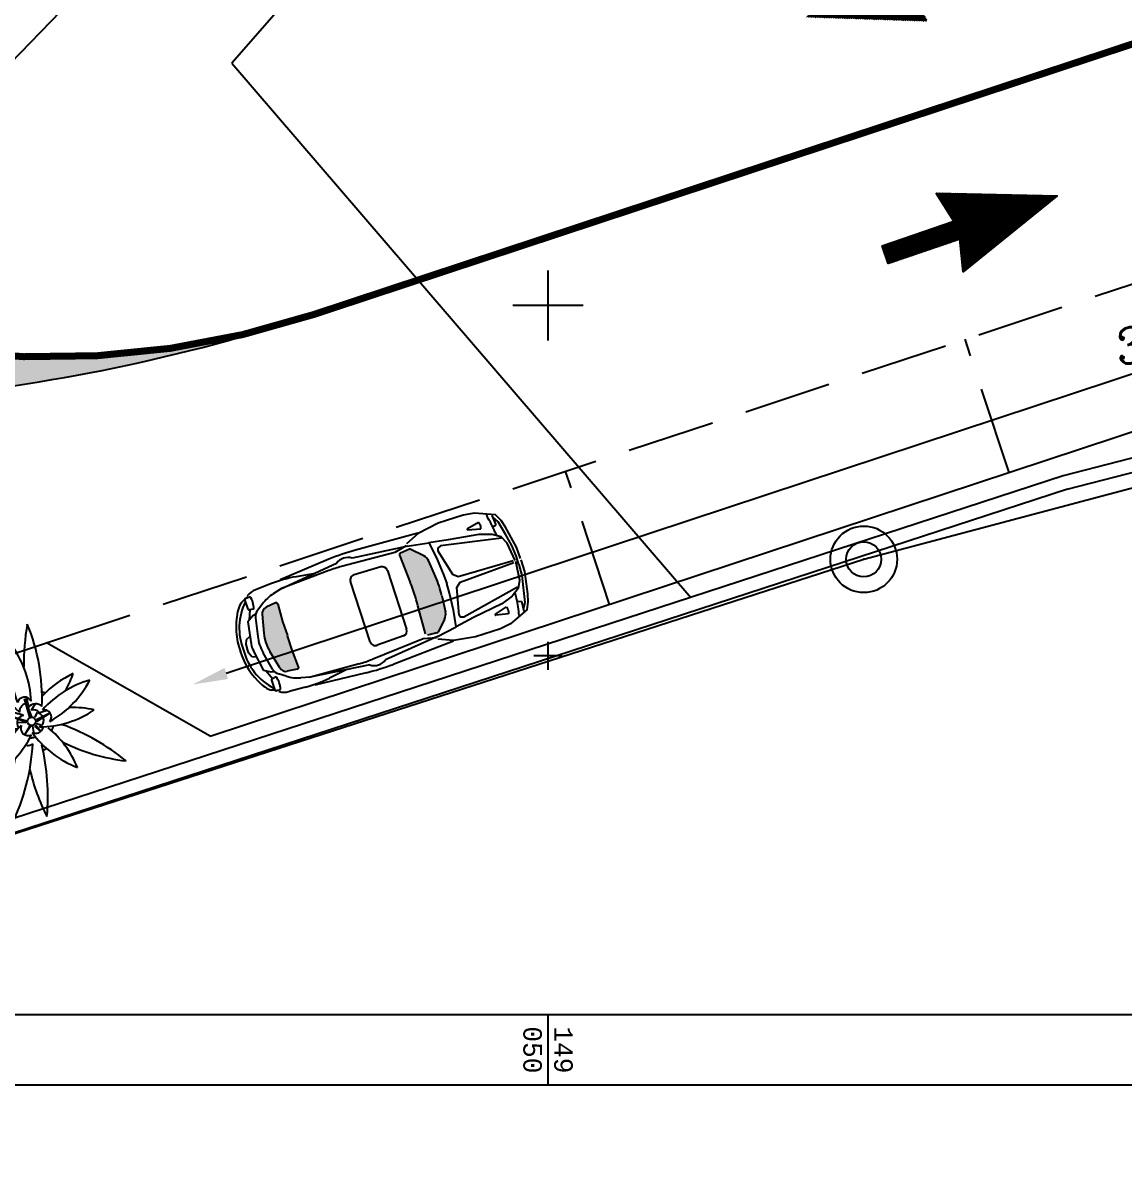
# Model space of a CAD drawing. Extents: x 148861 to 149208, y 169271 to 169495.
# Drawn here: x 149042.51 to 149058.22, y 169288.63 to 169304.92 of the extents above; entities that cross this region are included whole.
import ezdxf
from ezdxf.enums import TextEntityAlignment as Align

# ---------------------------------------------------------------- set-up
doc = ezdxf.new("R2010")
doc.units = 0
doc.header["$LTSCALE"] = 0.1
doc.header["$MEASUREMENT"] = 0
doc.linetypes.add('DASHED', pattern=[17.5, 12.5, -5])
doc.layers.get('0').update_dxf_attribs({"linetype": 'CONTINUOUS'})
doc.layers.get('DEFPOINTS').update_dxf_attribs({"linetype": 'CONTINUOUS'})
for name, color, linetype in [('001', 4, 'CONTINUOUS'), ('018', 97, 'CONTINUOUS'), ('1KIR-EVEN', 142, 'CONTINUOUS'), ('2OLD_PT', 3, 'CONTINUOUS'), ('ANNOBJ', 2, 'CONTINUOUS'), ('ARKADI-CONT-STEP', 5, 'CONTINUOUS'), ('BASIS_0-_1-_2-', 7, 'CONTINUOUS'), ('FRAME', 8, 'CONTINUOUS'), ('GRID1', 34, 'CONTINUOUS'), ('GRID2', 54, 'CONTINUOUS'), ('LAYER1', 95, 'CONTINUOUS'), ('PLANS', 7, 'CONTINUOUS'), ('THNA', 3, 'CONTINUOUS'), ('TNOA', 4, 'CONTINUOUS')]:
    doc.layers.add(name, color=color, linetype=linetype)
doc.styles.add('ITALIC', font='italic.shx')
doc.styles.add('MONOSI', font='monosi', dxfattribs={"width": 0.8})
doc.styles.add('TRHEBTXT', font='hebtxt.shx')
doc.dimstyles.new('DIM-250', dxfattribs={"dimtxt": 0.5, "dimasz": 0.5, "dimexe": 0.1, "dimexo": 0.625, "dimgap": 0.15, "dimtad": 1, "dimzin": 1, "dimtxsty": 'ITALIC', "dimcen": 2.5, "dimse1": 1, "dimse2": 1, "dimazin": 3, "dimtfac": 1, "dimtmove": 0, "dimatfit": 3, "dimtolj": 1, "dimtzin": 0})

# ---------------------------------------------------------------- blocks, each defined once
blk = doc.blocks.new('TRP0001')
at = {"linetype": 'CONTINUOUS'}
for centre, radius in [((0, 0, 3000), 0.95), ((0, 0, 3001), 0.5)]:
    blk.add_circle(centre, radius, dxfattribs=at)
blk.add_point((0, 0))
at = {"style": 'TRHEBTXT', "flags": 8}
blk.add_attdef('HIGHTC', (1.5, 0), '', height=1.6, dxfattribs=at)
blk = doc.blocks.new('A$C243027A2')
at = {"layer": 'PLANS', "color": 6}
for p, q in [((1.299285011045868, 2.230242165853269), (1.694718936720164, 2.651120130089112)), ((2.596600287797628, 1.803761717979796), (1.694718936720164, 2.651120130089112)), ((1.310189598909346, 1.880394213483669), (1.299285011045868, 2.230242165853269)), ((0.7243084356014151, 1.015845299465582), (1.571666847710731, 1.917726650601253)), ((0.7452839908364695, 1.279139979509637), (1.310189598909346, 1.880394213483669)), ((1.872293964639539, 1.635273846215568), (1.571666847710731, 1.917726650601253)), ((2.201166362065123, 1.382883753976785), (2.596600287797628, 1.803761717979796)), ((1.024935552646639, 0.7333924950798973), (1.872293964639539, 1.635273846215568)), ((1.286412801622646, 0.7707249318482354), (1.851318409579108, 1.371979166520759)), ((1.851318409579108, 1.371979166520759), (2.201166362065123, 1.382883753976785)), ((2.112676156684756e-06, 0.8473574278177693), (0.3954360382340383, 1.26823539158795)), ((0.7452839908364695, 1.279139979509637), (0.3954360382340383, 1.26823539158795)), ((1.024935552646639, 0.7333924950798973), (0.7243084356014151, 1.015845299465582)), ((0.9018834638118278, -9.845243766903877e-07), (2.112676156684756e-06, 0.8473574278177693)), ((1.286412801622646, 0.7707249318482354), (1.297317389253294, 0.4208769792458043)), ((0.9018834638118278, -9.845243766903877e-07), (1.297317389253294, 0.4208769792458043))]:
    blk.add_line(p, q, dxfattribs=at)
blk = doc.blocks.new('A$C29BA6A19')
at = {"layer": 'TNOA', "color": 8, "rotation": 43.21469687564989}
blk.add_blockref('A$C243027A2', (0.580213086475851, -0.6175492267066147), dxfattribs=at)
blk = doc.blocks.new('A$C5BC72A12')
at = {"layer": 'THNA', "rotation": 122.2235419144729}
blk.add_blockref('A$C29BA6A19', (2.753649319754913, 1.319728236179799), dxfattribs=at)
blk = doc.blocks.new('A$C5C201539')
at = {"layer": '001', "color": 2, "rotation": 352.6863066201965}
blk.add_blockref('A$C5BC72A12', (-0.133299521432491, 0.08402143337298185), dxfattribs=at)
blk = doc.blocks.new('*X35')
at = {"color": 0}
for p, q in [((1255.988391, 917.178177), (1256.067944, 917.25773)), ((1255.998626, 917.206089), (1256.063202, 917.270665)), ((1256.00886, 917.2340009999999), (1256.058459, 917.2836)), ((1256.019095, 917.261913), (1256.053716, 917.296535)), ((1256.029329, 917.289825), (1256.048973, 917.3094699999999)), ((1256.039563, 917.3177380000001), (1256.044231, 917.3224050000001)), ((1255.875812, 916.871144), (1256.120115, 917.115447)), ((1255.886047, 916.8990560000001), (1256.115372, 917.1283810000001)), ((1255.896281, 916.926968), (1256.11063, 917.141316)), ((1255.906516, 916.9548800000001), (1256.105887, 917.1542509999999)), ((1255.91675, 916.982792), (1256.101144, 917.1671859999999)), ((1255.926985, 917.0107039999999), (1256.096401, 917.1801210000001)), ((1255.937219, 917.038616), (1256.091658, 917.1930560000001)), ((1255.947453, 917.066529), (1256.086916, 917.205991)), ((1255.957688, 917.094441), (1256.082173, 917.218926)), ((1255.967922, 917.122353), (1256.07743, 917.231861)), ((1255.978157, 917.150265), (1256.072687, 917.244795)), ((1255.752999, 916.536198), (1256.177029, 916.9602279999999)), ((1255.763234, 916.5641109999999), (1256.172286, 916.9731630000001)), ((1255.773468, 916.592023), (1256.167543, 916.9860980000001)), ((1255.783702, 916.6199349999999), (1256.1628, 916.999033)), ((1255.793937, 916.6478470000001), (1256.158057, 917.011968)), ((1255.804171, 916.675759), (1256.153315, 917.024902)), ((1255.814406, 916.7036710000001), (1256.148572, 917.037837)), ((1255.82464, 916.731583), (1256.143829, 917.050772)), ((1255.834875, 916.7594949999999), (1256.139086, 917.063707)), ((1255.845109, 916.787407), (1256.134344, 917.076642)), ((1255.855343, 916.8153199999999), (1256.129601, 917.089577)), ((1255.865578, 916.8432320000001), (1256.124858, 917.1025119999999)), ((1255.630186, 916.201253), (1256.233942, 916.805009)), ((1255.64042, 916.2291650000001), (1256.229199, 916.8179439999999)), ((1255.650655, 916.257077), (1256.224457, 916.8308789999999)), ((1255.660889, 916.2849890000001), (1256.219714, 916.8438140000001)), ((1255.671124, 916.312902), (1256.214971, 916.856749)), ((1255.681358, 916.340814), (1256.210228, 916.869684)), ((1255.691592, 916.3687259999999), (1256.205485, 916.882619)), ((1255.701827, 916.396638), (1256.200743, 916.895554)), ((1255.712061, 916.42455), (1256.196, 916.908488)), ((1255.722296, 916.452462), (1256.191257, 916.921423)), ((1255.73253, 916.480374), (1256.186514, 916.934358)), ((1255.742765, 916.5082859999999), (1256.181771, 916.947293)), ((1255.517607, 915.8942199999999), (1256.286113, 916.662726)), ((1255.527841, 915.922132), (1256.28137, 916.675661)), ((1255.538076, 915.9500439999999), (1256.276627, 916.6885960000001)), ((1255.54831, 915.9779560000001), (1256.271884, 916.70153)), ((1255.558545, 916.005868), (1256.267142, 916.714465)), ((1255.568779, 916.0337800000001), (1256.262399, 916.7274)), ((1255.579014, 916.061693), (1256.257656, 916.740335)), ((1255.589248, 916.0896050000001), (1256.252913, 916.7532699999999)), ((1255.599482, 916.117517), (1256.24817, 916.7662050000001)), ((1255.609717, 916.1454289999999), (1256.243428, 916.77914)), ((1255.619951, 916.173341), (1256.238685, 916.792075)), ((1255.497138, 915.8383960000001), (1256.295598, 916.6368560000001)), ((1255.505964, 915.8295439999999), (1256.300341, 916.6239210000001)), ((1255.507373, 915.866308), (1256.290856, 916.649791)), ((1255.529081, 915.834983), (1256.305084, 916.6109859999999)), ((1255.552198, 915.8404220000001), (1256.309827, 916.5980509999999)), ((1255.575315, 915.8458619999999), (1256.31457, 916.585116)), ((1255.598432, 915.8513009999999), (1256.319312, 916.572182)), ((1255.621549, 915.8567400000001), (1256.324055, 916.559247)), ((1255.644666, 915.8621800000001), (1256.328798, 916.546312)), ((1255.667783, 915.867619), (1256.333541, 916.533377)), ((1255.6909, 915.873058), (1256.338283, 916.520442)), ((1255.714016, 915.878497), (1256.343026, 916.507507)), ((1255.737133, 915.883937), (1256.347769, 916.4945720000001)), ((1255.76025, 915.889376), (1256.352512, 916.4816369999999)), ((1255.783367, 915.894815), (1256.357255, 916.4687029999999)), ((1255.806484, 915.9002550000001), (1256.361997, 916.4557679999999)), ((1255.829601, 915.9056939999999), (1256.36674, 916.4428330000001)), ((1255.852718, 915.9111330000001), (1256.371483, 916.4298980000001)), ((1255.875835, 915.9165720000001), (1256.376226, 916.4169630000001)), ((1255.898952, 915.9220119999999), (1256.380969, 916.4040279999999)), ((1255.917753, 915.923135), (1256.385711, 916.391093)), ((1255.917753, 915.9054570000001), (1256.390454, 916.378158)), ((1255.917753, 915.8877789999999), (1256.395197, 916.365224)), ((1255.917753, 915.870102), (1256.39994, 916.352289)), ((1255.917753, 915.852424), (1256.404683, 916.339354)), ((1255.917753, 915.8347460000001), (1256.409425, 916.326419)), ((1255.917753, 915.817069), (1256.414168, 916.313484)), ((1255.917753, 915.799391), (1256.418911, 916.300549)), ((1255.917753, 915.7817130000001), (1256.423654, 916.2876140000001)), ((1255.917753, 915.7640359999999), (1256.428396, 916.2746789999999)), ((1255.917753, 915.746358), (1256.433139, 916.2617439999999)), ((1255.917753, 915.72868), (1256.437882, 916.2488099999999)), ((1255.917753, 915.711002), (1256.442625, 916.235875)), ((1255.917753, 915.693325), (1256.447368, 916.22294)), ((1256.168391, 915.926285), (1256.45211, 916.210005)), ((1256.182701, 915.922918), (1256.456853, 916.1970699999999)), ((1256.197012, 915.919551), (1256.461596, 916.184135)), ((1256.211322, 915.9161839999999), (1256.466339, 916.1712)), ((1256.225633, 915.912817), (1256.471082, 916.158265)), ((1256.239943, 915.909449), (1256.475824, 916.145331)), ((1256.254254, 915.9060820000001), (1256.480567, 916.1323960000001)), ((1256.268564, 915.9027150000001), (1256.48531, 916.1194609999999)), ((1256.282875, 915.899348), (1256.490053, 916.106526)), ((1256.297185, 915.895981), (1256.494796, 916.0935910000001)), ((1256.311496, 915.8926130000001), (1256.499538, 916.0806560000001)), ((1256.325806, 915.8892460000001), (1256.504281, 916.0677210000001)), ((1256.340117, 915.8858789999999), (1256.509024, 916.0547859999999)), ((1255.917753, 915.675647), (1256.167753, 915.925647)), ((1255.917753, 915.657969), (1256.167753, 915.907969)), ((1256.354427, 915.8825119999999), (1256.513767, 916.041852)), ((1256.368738, 915.8791449999999), (1256.518509, 916.028917)), ((1256.383048, 915.875778), (1256.523252, 916.015982)), ((1256.397359, 915.87241), (1256.527995, 916.003047)), ((1256.411669, 915.8690429999999), (1256.532738, 915.990112)), ((1256.42598, 915.865676), (1256.537481, 915.977177)), ((1256.44029, 915.862309), (1256.542223, 915.964242)), ((1256.454601, 915.858942), (1256.546966, 915.951307)), ((1256.468911, 915.855575), (1256.551709, 915.9383720000001)), ((1256.483222, 915.852207), (1256.556452, 915.9254380000001)), ((1256.497532, 915.84884), (1256.561195, 915.9125029999999)), ((1256.511843, 915.8454730000001), (1256.565937, 915.8995679999999)), ((1255.917753, 915.640292), (1256.167753, 915.890292)), ((1255.917753, 915.6226140000001), (1256.167753, 915.8726140000001)), ((1255.917753, 915.604936), (1256.167753, 915.854936)), ((1255.917753, 915.587259), (1256.167753, 915.837259)), ((1255.917753, 915.5695810000001), (1256.167753, 915.8195810000001)), ((1255.917753, 915.5519029999999), (1256.167753, 915.8019029999999)), ((1255.917753, 915.534226), (1256.167753, 915.784226)), ((1255.917753, 915.5165480000001), (1256.167753, 915.7665480000001)), ((1255.917753, 915.4988699999999), (1256.167753, 915.7488699999999)), ((1256.526153, 915.8421060000001), (1256.57068, 915.886633)), ((1256.540464, 915.838739), (1256.575423, 915.873698)), ((1256.554774, 915.8353710000001), (1256.580166, 915.8607630000001)), ((1256.569085, 915.8320039999999), (1256.584909, 915.8478279999999)), ((1256.583395, 915.828637), (1256.589651, 915.834893)), ((1255.917753, 915.481193), (1256.167753, 915.731193)), ((1255.917753, 915.463515), (1256.167753, 915.713515)), ((1255.917753, 915.4458369999999), (1256.167753, 915.6958369999999)), ((1255.917753, 915.4281599999999), (1256.167753, 915.6781599999999)), ((1255.917753, 915.410482), (1256.167753, 915.660482)), ((1255.917753, 915.392804), (1256.167753, 915.642804)), ((1255.917753, 915.3751269999999), (1256.167753, 915.6251269999999)), ((1255.917753, 915.357449), (1256.167753, 915.607449)), ((1255.917753, 915.339771), (1256.167753, 915.589771)), ((1255.917753, 915.322094), (1256.167753, 915.572094)), ((1255.917753, 915.3044160000001), (1256.167753, 915.5544160000001)), ((1255.917753, 915.2867380000001), (1256.167753, 915.5367380000001)), ((1255.917753, 915.269061), (1256.167753, 915.519061)), ((1255.917753, 915.251383), (1256.167753, 915.501383)), ((1255.917753, 915.2337050000001), (1256.167753, 915.4837050000001)), ((1255.917753, 915.2160279999999), (1256.167753, 915.4660279999999)), ((1255.917753, 915.19835), (1256.167753, 915.44835)), ((1255.917753, 915.1806720000001), (1256.167753, 915.4306720000001)), ((1255.917753, 915.1629949999999), (1256.167753, 915.4129949999999)), ((1255.917753, 915.145317), (1256.167753, 915.395317)), ((1255.917753, 915.127639), (1256.167753, 915.377639)), ((1255.917753, 915.1099619999999), (1256.167753, 915.3599619999999)), ((1255.917753, 915.092284), (1256.167753, 915.342284)), ((1255.917753, 915.074606), (1256.167753, 915.324606)), ((1255.917753, 915.0569289999999), (1256.167753, 915.3069289999999)), ((1255.917753, 915.0392509999999), (1256.167753, 915.2892509999999)), ((1255.917753, 915.021573), (1256.167753, 915.271573)), ((1255.917753, 915.003896), (1256.167753, 915.253896)), ((1255.917753, 914.986218), (1256.167753, 915.236218)), ((1255.917753, 914.9685400000001), (1256.167753, 915.2185400000001)), ((1255.917753, 914.950863), (1256.167753, 915.200863)), ((1255.917753, 914.933185), (1256.167753, 915.183185)), ((1255.928681, 914.926435), (1256.167753, 915.165507)), ((1255.946358, 914.926435), (1256.167753, 915.1478300000001)), ((1255.964036, 914.926435), (1256.167753, 915.130152)), ((1255.981714, 914.926435), (1256.167753, 915.112474)), ((1255.999391, 914.926435), (1256.167753, 915.0947970000001)), ((1256.017069, 914.926435), (1256.167753, 915.0771189999999)), ((1256.034747, 914.926435), (1256.167753, 915.059441)), ((1256.052424, 914.926435), (1256.167753, 915.0417640000001)), ((1256.070102, 914.926435), (1256.167753, 915.0240859999999)), ((1256.08778, 914.926435), (1256.167753, 915.006408)), ((1256.105457, 914.926435), (1256.167753, 914.988731)), ((1256.123135, 914.926435), (1256.167753, 914.971053)), ((1256.140813, 914.926435), (1256.167753, 914.953375)), ((1256.15849, 914.926435), (1256.167753, 914.935698))]:
    blk.add_line(p, q, dxfattribs=at)
blk = doc.blocks.new('GRIDA2')
at = {"layer": 'GRID1'}
for p, q in [((0, -2), (0, 2)), ((2, 0), (-2, 0))]:
    blk.add_line(p, q, dxfattribs=at)
blk = doc.blocks.new('GRIDA1')
at = {"layer": 'GRID1'}
blk.add_line((5, 0), (-5, 0), dxfattribs=at)
blk = doc.blocks.new('A$C591E0307')
at = {"layer": 'ANNOBJ'}
h = blk.add_hatch(color=256, dxfattribs=at)
edge = h.paths.add_edge_path()
edge.add_line((-287.0688489034947, -69.63441885901193), (-281.8173219776363, -71.85059748624008))
edge.add_arc((-281.4285186066263, -70.92927672847145), 0.9999999999999915, 247.1199378778387, 346.8589666158176)
edge.add_line((-280.4547052094567, -71.15662550781053), (-278.1548365117778, -61.30549300038547))
edge.add_line((-278.1548365117633, -61.30549300038547), (-275.7728438196937, -53.17636646648498))
edge.add_line((-275.7728438196937, -53.1763664664868), (-273.4283410007483, -45.03634843391956))
edge.add_line((-273.4283410007629, -45.03634843391774), (-270.0918220990279, -35.4863825008033))
edge.add_arc((-271.0358642953506, -35.15655780256384), 0.999999999999996, 340.7418642626783, 440.4808930146977)
edge.add_line((-270.8704877923446, -34.17032729591119), (-276.4920001888677, -33.22768147871466))
edge.add_arc((-277.1535062009789, -37.17260350531251), 3.999999999999969, 80.48089301329233, 150.7342576876684)
edge.add_line((-280.6429530926689, -35.21715972191123), (-285.8931713597121, -44.58606000325744))
edge.add_arc((-264.9564900095138, -56.31872270358508), 24.00000000000002, 150.7342576878693, 176.8665731978801)
edge.add_line((-288.9206088190112, -55.00685011672249), (-289.5076552207029, -65.73049039690522))
edge.add_arc((-285.51363541912, -65.94913582808476), 4.000000000000028, 176.8665731973804, 247.1199378723049)
h = blk.add_hatch(color=256, dxfattribs=at)
edge = h.paths.add_edge_path()
edge.add_arc((-200.4858891155163, -90.11671651941651), 5.999999999999816, 299.0485751662308, 338.3652877165927)
edge.add_line((-194.9085693794332, -92.32884322496466), (-191.4439239418425, -83.59361330843967))
edge.add_arc((-247.2171213025576, -61.47234625245255), 60.00000000000019, 338.3652877160698, 349.2355431688701)
edge.add_line((-188.2729231323028, -72.67866152852002), (-186.5177836552903, -63.44678766065772))
edge.add_arc((-192.4122034723259, -62.32615613308917), 6.000000000000084, 349.235543169258, 388.5522557202032)
edge.add_line((-187.1419141001534, -59.45839569443706), (-191.0185591097252, -52.33400666999842))
edge.add_arc((-191.8969406717661, -52.81196674309103), 1.000000000000038, 28.55225571909033, 78.05617999997824)
edge.add_arc((-191.8969406868709, -52.81196673989325), 0.9999999999999963, 78.05617911515202, 78.14182959112816)
edge.add_line((-191.6914509306371, -51.83330747330365), (-196.9936629805452, -50.71999846468134))
edge.add_arc((-197.1991527216451, -51.69865773445053), 1.000000000000005, 78.14183047715926, 167.0648054739269)
edge.add_arc((-197.1991527052305, -51.69865766296971), 1.000000000000019, 167.0648096760607, 167.1312923625561)
edge.add_line((-198.1740356831433, -51.47593995069292), (-201.812601427373, -67.40271368220237))
edge.add_arc((-318.7985568167351, -40.67657962509111), 120.0000000000001, 340.4695427265124, 347.1312881585167, ccw=False)
edge.add_line((-205.7028872609517, -80.79352776087035), (-211.1645134335995, -96.19066781186666))
edge.add_arc((-210.2220495206275, -96.524975712995), 1.000000000000045, 160.4695427266687, 249.4007512357814)
edge.add_arc((-210.2220495206566, -96.5249757129859), 0.999999999999969, 249.4007512372204, 249.5102468444449)
edge.add_arc((-210.2220496313093, -96.52497567163846), 1.000000000000006, 249.4590071759126, 249.5102536124469, ccw=False)
edge.add_line((-210.5729270741285, -97.46139706189024), (-205.4995530074666, -99.36239289293553))
edge.add_arc((-205.1486754540092, -98.4259715441367), 0.999999999999996, 249.4590004068409, 299.1191436691185)
edge.add_arc((-205.148675454664, -98.42597154450596), 0.9999999999999734, 299.04857520781, 299.1191437124727, ccw=False)
edge.add_line((-204.6631245085009, -99.30017991708155), (-197.5725834423502, -95.36196675698375))
for p, q in [((-285.5702453954291, -28.46975851190291, -15.7406467225033), (-283.9444900428352, -22.8530569830491, -15.7406467225033)), ((-284.1042969174596, -22.80746383347287, -15.7406467225033), (-285.3735787772603, -22.95557138194636, -15.7406467225033)), ((-283.3562106531317, -22.50387765712912, -15.7406467225033), (-280.600126408448, -23.11355091058249, -15.7406467225033)), ((-281.66140983683, -22.52241287025572, -15.7406467225033), (-283.0300645736424, -22.6821158521434, -15.7406467225033)), ((-266.524024305545, -23.93925260712967, -15.7406467225033), (-275.8992111001135, -21.75017669882254, -15.7406467225033)), ((-232.2243837563728, -30.85829990066486, -15.7406467225033), (-261.4020595796901, -24.90169848594269, -15.7406467225033)), ((-284.9483328214992, -29.17594721938804, -15.7406467225033), (-288.5933921341493, -33.81828498231698, -15.7406467225033)), ((-282.8329723001079, -30.25258714387564, -15.7406467225033), (-285.3071892831213, -29.05912317144066, -15.7406467225033)), ((-277.2775935891987, -30.48582252888082, -15.7406467225033), (-281.4182396128163, -31.89435386262812, -15.7406467225033)), ((-263.5090485490364, -29.34743544094272, -15.7406467225033), (-268.962826138144, -29.21432333744451, -15.7406467225033)), ((-230.0453458081902, -35.14746142051808, -15.7406467225033), (-264.0060152929655, -29.53910285651182, -15.7406467225033)), ((-235.9341982851911, -36.06549409446416, -15.7406467225033), (-263.5090485490364, -29.34743544094272, -15.7406467225033)), ((-243.0585708807484, -33.08598570272443, -15.7406467225033), (-253.0252773789543, -28.54164805153414, -15.7406467225033)), ((-289.7516111851, -34.13123275978251, -15.7406467225033), (-295.1866702809348, -45.51000034851677, -15.7406467225033)), ((-285.5346216059843, -32.99181313496047, -15.7406467225033), (-289.7516111851, -34.13123275978251, -15.7406467225033)), ((-284.7879307888652, -34.76596001613871, -15.7406467225033), (-289.7083896853437, -44.05420166362819, -15.7406467225033)), ((-280.6429530926689, -35.21715972189122, -15.7406467225033), (-285.8931713597703, -44.5860600033393, -15.7406467225033)), ((-283.5811613606784, -33.17597606522577, -15.7406467225033), (-285.5346216059843, -32.99181313496047, -15.7406467225033)), ((-270.8704877923883, -34.1703272959021, -15.7406467225033), (-276.4920001888531, -33.22768147871648, -15.7406467225033)), ((-270.0918220990279, -35.48638250077965, -15.7406467225033), (-273.4283410007629, -45.03634843391774, -15.7406467225033)), ((-199.5039652780251, -48.72775627452756, -15.7406467225033), (-228.6271667956316, -38.26181224913853, -15.7406467225033)), ((-191.5209077905165, -49.84742103227109, -15.7406467225033), (-221.0741848588805, -37.69554453727687, -15.7406467225033)), ((-182.6306646344456, -46.91945527670759, -15.7406467225033), (-216.9842884503596, -35.03132245579945, -15.7406467225033)), ((-297.7956273931923, -44.08349693483615, -15.7406467225033), (-298.6606166520214, -46.5172419164046, -15.7406467225033)), ((-296.1896095013799, -42.0014987823688, -15.7406467225033), (-297.7956273931923, -44.08349693483615, -15.7406467225033)), ((-293.4029407828202, -41.66430103034872, -15.7406467225033), (-296.1896095013799, -42.0014987823688, -15.7406467225033)), ((-299.239557920635, -49.05367292247865, -15.7406467225033), (-298.6658632543258, -46.53530132903143, -15.7406467225033)), ((-298.9991045911302, -51.67210603647072, -15.7406467225033), (-299.239557920635, -49.05367292247865, -15.7406467225033)), ((-297.7802758563921, -61.76682575032828, -15.7406467225033), (-296.2723810161842, -49.24714235325519, -15.7406467225033)), ((-273.4283410007629, -45.03634843391774, -15.7406467225033), (-275.7547470471327, -53.1135352113015, -15.7406467225033)), ((-239.2519817914872, -82.35901464943163, -15.7406467225033), (-229.3004888477299, -48.10482420799053, -15.7406467225033)), ((-210.5857770096773, -50.91426909251641, -15.7406467225033), (-225.4924616592616, -46.0813717296387, -15.7406467225033)), ((-192.104156012967, -49.1615585055988, -15.7406467225033), (-199.5039652780251, -48.72775627452756, -15.7406467225033)), ((-191.6914509306371, -51.83330747330547, -15.7406467225033), (-196.9936629805452, -50.71999846468316, -15.7406467225033)), ((-191.7534442940087, -49.61383727816428, -15.7406467225033), (-180.6923503990256, -54.95094807207715, -15.7406467225033)), ((-296.8268961817957, -53.44995178260979, -15.7406467225033), (-298.9991045911302, -51.67210603647072, -15.7406467225033)), ((-293.2491672155302, -63.89051505229145, -15.7406467225033), (-292.4269112761249, -53.4116676049689, -15.7406467225033)), ((-289.5076552207029, -65.73049039687612, -15.7406467225033), (-288.9206088190112, -55.00685011674614, -15.7406467225033)), ((-278.1548365117633, -61.30549300038729, -15.7406467225033), (-275.7912299752352, -53.2391136719616, -15.7406467225033)), ((-208.6292691998096, -54.60208963714103, -15.7406467225033), (-218.3172038098419, -87.9490817915812, -15.7406467225033)), ((-198.1740356831579, -51.47593995070383, -15.7406467225033), (-201.812601427373, -67.40271368220965, -15.7406467225033)), ((-187.1419141001243, -59.45839569449709, -15.7406467225033), (-191.0185591097543, -52.33400666994385, -15.7406467225033)), ((-294.8302386403375, -64.98840278884018, -15.7406467225033), (-297.7802758563921, -61.76682575032828, -15.7406467225033)), ((-296.379810572791, -68.52441665349579, -15.7406467225033), (-296.9700321409764, -62.65164935021676, -15.7406467225033)), ((-280.4547052094276, -71.15662550771958, -15.7406467225033), (-278.1548365117633, -61.30549300038729, -15.7406467225033)), ((-188.272923132361, -72.67866152883653, -15.7406467225033), (-186.5177836553194, -63.44678766073048, -15.7406467225033)), ((-158.4758599842316, -61.21301180054252, -15.7406467225033), (-152.0692089724034, -65.07822450712592, -15.7406467225033)), ((-151.1835327032895, -61.18640395308466, -15.7406467225033), (-158.2986244867352, -60.65696717933497, -15.7406467225033)), ((-152.0692089724034, -65.07822450712592, -15.7406467225033), (-151.3267645105516, -63.72108216233755, -15.7406467225033)), ((-151.0859465287067, -62.62593106197164, -15.7406467225033), (-151.1835327032895, -61.18640395308466, -15.7406467225033)), ((-145.155084527054, -60.04896457229734, -15.7406467225033), (-145.2211203446495, -61.28438217922485, -15.7406467225033)), ((-143.6572181680967, -68.04685001160578, -15.7406467225033), (-142.5131168690714, -62.43025266492259, -15.7406467225033)), ((-141.8048875772511, -67.33245328108205, -15.7406467225033), (-142.8023041286215, -63.42934426917418, -15.7406467225033)), ((-297.2832997437217, -68.78744718078633, -15.7406467225033), (-298.9201268732286, -74.40093214814624, -15.7406467225033)), ((-294.0168568375957, -68.74881208116494, -15.7406467225033), (-296.7454019178258, -68.43077485357935, -15.7406467225033)), ((-293.0821852470544, -65.8795998768037, -15.7406467225033), (-294.8302386403375, -64.98840278884018, -15.7406467225033)), ((-289.2012813753099, -71.5285358683359, -15.7406467225033), (-291.9426650328969, -68.12064419565286, -15.7406467225033)), ((-281.8173219777091, -71.85059748621097, -15.7406467225033), (-287.0688489035092, -69.63441885900465, -15.7406467225033)), ((-145.9441227706848, -67.89865722284958, -15.7406467225033), (-143.6572181680967, -68.04685001160578, -15.7406467225033)), ((-142.310456876221, -75.66548352332939, -15.7406467225033), (-141.8048875772511, -67.33245328108205, -15.7406467225033)), ((-299.0794869948149, -74.35380122313836, -15.7406467225033), (-300.0718287975469, -73.54864904361784, -15.7406467225033)), ((-298.610516949062, -75.01096537415287, -15.7406467225033), (-295.9567848401639, -75.97294652489836, -15.7406467225033)), ((-297.169604685565, -75.9034143701283, -15.7406467225033), (-298.2396375536337, -75.03522631888518, -15.7406467225033)), ((-146.4959978937113, -70.78608409847038, -15.7406467225033), (-146.911083244413, -72.70201062433989, -15.7406467225033)), ((-142.8734775745688, -82.53307167601633, -15.7406467225033), (-142.310456876221, -75.66548352332939, -15.7406467225033)), ((-283.629406393331, -82.81795743294242, -15.7406467225033), (-292.7181499831058, -79.64291086271078, -15.7406467225033)), ((-278.1859716846811, -79.86710349736131, -15.7406467225033), (-282.8621141820913, -77.05728140921019, -15.7406467225033)), ((-246.8236346322228, -92.90027337673018, -15.7406467225033), (-278.5028802561137, -79.438989844155, -15.7406467225033)), ((-251.3039077212306, -88.96981277588566, -15.7406467225033), (-278.1859716846811, -79.86710349736131, -15.7406467225033)), ((-211.1645134335995, -96.19066781189213, -15.7406467225033), (-205.7028872613009, -80.79352776184896, -15.7406467225033)), ((-144.2841383260093, -88.62523767956736, -15.7406467225033), (-142.8734775745688, -82.53307167601633, -15.7406467225033)), ((-250.9616693071875, -95.35420531370801, -15.7406467225033), (-278.7890562364773, -84.74975325077685, -15.7406467225033)), ((-258.9157337641518, -87.66817556524256, -15.7406467225033), (-269.7659020671563, -86.16481569309144, -15.7406467225033)), ((-221.9451411013142, -90.01451496395566, -15.7406467225033), (-237.120923786264, -86.10788418283119, -15.7406467225033)), ((-191.4439239419007, -83.5936133086143, -15.7406467225033), (-194.9085693794623, -92.32884322503924, -15.7406467225033)), ((-213.7599372652621, -97.79846175992134, -15.7406467225033), (-243.9575009787659, -91.03059675336044, -15.7406467225033)), ((-206.4196241977625, -101.1305271988113, -15.7406467225033), (-237.8836631994636, -95.55571441906068, -15.7406467225033)), ((-197.5725834424375, -95.36196675703286, -15.7406467225033), (-204.6631245085446, -99.30017991710156, -15.7406467225033)), ((-145.7615933271882, -93.7108087859906, -15.7406467225033), (-147.8347932903562, -99.61049456432556, -15.7406467225033)), ((-200.4821212127572, -108.3662348451489, -15.7406467225033), (-235.8579466273368, -99.99663823077935, -15.7406467225033)), ((-207.2795766132185, -101.3971125282242, -15.7406467225033), (-213.7599372652621, -97.79846175992134, -15.7406467225033)), ((-205.4995530074229, -99.36239289294826, -15.7406467225033), (-210.5729270741867, -97.46139706186477, -15.7406467225033)), ((-206.7411206425168, -101.2031538583487, -15.7406467225033), (-194.5421426100511, -102.6235357587466, -15.7406467225033)), ((-147.8347932903562, -99.61049456432556, -15.7406467225033), (-151.0391684779461, -105.7107190682618, -15.7406467225033)), ((-157.187623376085, -107.5878963968189, -15.7406467225033), (-156.5115134438383, -105.7478024697448, -15.7406467225033)), ((-151.0391684779461, -105.7107190682618, -15.7406467225033), (-155.077257127763, -113.0174853428198, -15.7406467225033)), ((-166.2891246455401, -113.1815996536952, -15.7406467225033), (-172.5803305443114, -109.8162523130632, -15.7406467225033)), ((-172.4320400025026, -109.2517986324438, -15.7406467225033), (-164.9516386527976, -109.421038406148, -15.7406467225033)), ((-165.4354095837189, -112.0184436230193, -15.7406467225033), (-166.2891246455401, -113.1815996536952, -15.7406467225033)), ((-164.9516386527976, -109.421038406148, -15.7406467225033), (-165.0519429072738, -110.9647346779275, -15.7406467225033)), ((-156.2584618029505, -111.4217889988759, -15.7406467225033), (-158.3019108204462, -116.7771087511665, -15.7406467225033)), ((-158.268780844257, -110.3215566981016, -15.7406467225033), (-156.2584618029505, -111.4217889988759, -15.7406467225033)), ((-155.077257127763, -113.0174853428198, -15.7406467225033), (-158.0107541274629, -115.778589304764, -15.7406467225033)), ((-161.8085472309613, -117.3721105760815, -15.7406467225033), (-161.2023488987907, -116.2936204393955, -15.7406467225033))]:
    blk.add_line(p, q)
at = {"elevation": -15.7406467225033}
for points in [[(-143.0509245519352, -91.32709284607336), (-141.3728505462204, -84.76700642990181), (-140.0612439278484, -71.9853309981172), (-139.9480820791505, -67.50389013669701), (-140.8029415307392, -63.10827117897679), (-150.2390380561556, -55.4967797615318), (-155.9239555020904, -52.95149031441906), (-170.1517911869887, -48.82063471732181), (-182.5132286198786, -47.22520013918984), (-191.3665035944723, -48.27702456831685)], [(-146.2466686733969, -90.56606734340494), (-144.3255102008261, -79.96720445256506), (-145.1280225299415, -75.20077111416867), (-148.6821241736034, -71.13389587827078), (-154.7248608853406, -67.0109608024868), (-170.8464287806855, -59.73793267213296), (-180.6923503990256, -54.95094807207715), (-181.8547280466446, -64.31315005431861), (-183.8464203050826, -73.91066611732458), (-185.1189891523973, -79.5130331278524)], [(-145.4900185097067, -75.93951678796293), (-176.232634130487, -60.08561488208761), (-178.2277227714658, -60.24040678891288), (-178.9301205620868, -61.48170132461928), (-179.5963050108548, -76.9998922996565), (-177.6197807763383, -79.88698940183895), (-147.0948559359676, -89.94182330205331)], [(-146.3787029792147, -91.02054470497933), (-150.4356252619036, -100.9989276424621), (-153.6671394055447, -104.5933996686545), (-158.8470852171595, -106.1228682252186), (-166.1583121286822, -106.3662232247043), (-183.6639435266989, -103.8573018542102), (-194.5421426100511, -102.6235357587466), (-190.5071755008539, -94.0958755766369), (-187.046343612019, -84.92517248085642), (-185.1189891523973, -79.5130331278524)], [(-153.5769548516691, -103.7756876128697), (-188.0254157813179, -100.6777341537891), (-189.6270005811821, -99.47804029756117), (-189.5549564344838, -98.05361605537837), (-181.8025672188814, -84.59410215974276), (-178.5867686173151, -83.21547346397347), (-147.4293368023355, -91.09314515489677)], [(-143.2726536048867, -92.09030990831889), (-145.370785577732, -98.52836150658732), (-151.1119569702278, -110.0231642367471), (-153.4176316038065, -113.8676384898554), (-156.4946565507853, -117.1209703479944), (-168.5402375306876, -118.491626429528), (-174.7040193794528, -117.5946436784816), (-188.9270833096234, -113.447363149362), (-200.2191432475083, -108.1710074692837), (-207.1306964993128, -102.5392010049272)]]:
    blk.add_lwpolyline(points, dxfattribs=at)
for centre, radius, start, end in [((-268.0922943699261, -53.09063572016566, -15.7406467225033), 33.3634190465817, 119.3374504803936, 167.6118142654097), ((-279.5355263602833, -38.80534470547718, -15.7406467225033), 17.14733602914069, 117.4732728945672, 133.3992220737527), ((-284.6781803282938, -28.91513688595114, -15.7406467225033), 6, 96.65552347017311, 117.4732728945672), ((-283.4642048975074, -22.99207561204821, -15.7406467225033), 0.5, 77.5264737789593, 163.8569030067302), ((-294.9194580294134, -22.55365163380338, -15.7406467225033), 14.33027373338384, 327.5033892926314, 357.7608220446176), ((-278.4799407231039, -32.64579331801906, -15.7406467225033), 11.1970811776851, 76.67452842688165, 106.526957413851), ((-282.8954244816123, -94.05328298819768, -15.7406467225033), 72, 65.48930105134588, 76.85709686303657), ((-263.9471918887284, -55.28999455494522, -15.7406467225033), 39.83521500128265, 133.3992220737527, 165.787456865957), ((-285.0899602502177, -28.6087771408711, -15.7406467225033), 0.5, 163.8569030067302, 244.2491852118042), ((-279.4859480794548, -37.57469271074115, -15.7406467225033), 6, 108.786860189771, 152.0875321014527), ((-269.5484274559713, -53.20717792163305, -15.7406467225033), 24, 88.601841075708, 108.786860189771), ((-256.2272203854372, -148.4332284941411, -15.7406467225033), 120, 70.91173016162347, 78.46165864443206), ((-277.1535062009934, -37.17260350532342, -15.7406467225033), 4, 80.48089301301218, 150.7342576878147), ((-271.0358642953797, -35.15655780257111, -15.7406467225033), 1, 340.7418642630625, 80.48089301301218), ((-252.9770495502016, -106.0193447443799, -15.7406467225033), 72, 70.23319115101401, 76.30777722558486), ((-227.3749742369546, -42.81239781353725, -15.7406467225033), 8.116781026810965, 39.07995385557992, 109.2077216392277), ((-268.5004588482116, -55.2891324423872, -15.7406467225033), 24, 152.0875321014527, 175.5132987839484), ((-264.9564900094992, -56.31872270377244, -15.7406467225033), 24, 150.7342576878147, 176.8665731974265), ((-264.6555110893969, -57.72811122024541, -15.7406467225033), 39.83521500128265, 161.8133740194086, 194.2016088114891), ((-269.3338175429672, -57.36410216857621, -15.7406467225033), 33.3634190465817, 159.9890166200299, 208.2633804050319), ((-284.3584829299798, -50.68207524101672, -15.7406467225033), 12, 154.4685643125254, 173.1322665724821), ((-226.4176807413023, -48.93513584921675, -15.7406467225033), 3, 72.03678339475529, 163.9324449641674), ((-211.5109960917034, -53.76803321209445, -15.7406467225033), 3, 343.8580034765553, 72.03678339475529), ((-197.1991527216451, -51.69865773447236, -15.7406467225033), 1, 78.14183047810505, 167.1312881590585), ((-191.896940671737, -52.81196674309467, -15.7406467225033), 1, 28.55225571936169, 78.14183047810505), ((-287.2675541085773, -64.35988126175653, -15.7406467225033), 6, 175.5132987839484, 218.8139706954644), ((-192.4122034723114, -62.32615613308553, -15.7406467225033), 6, 349.2355431689155, 28.55225571936169), ((-158.3208860595041, -60.95614007642871, -15.7406467225033), 0.3, 85.74444119283058, 238.8968938023693), ((-153.081366763945, -62.76120147568145, -15.7406467225033), 2, 331.3184941841062, 3.878172537531102), ((-205.1355893768923, -58.08182061416665, -15.7406467225033), 60, 347.7757931813994, 356.9403249679666), ((-286.6500135751994, -63.29423308922742, -15.7406467225033), 17.14733602914069, 194.2016088114891, 210.1275579905522), ((-296.8032896471559, -68.92741255934561, -15.7406467225033), 0.5, 83.35164567373516, 163.7439278782056), ((-308.3471098473237, -68.77318323085274, -15.7406467225033), 14.33027373338384, 329.8400088402823, 0.09744159215398876), ((-285.5136354191345, -65.94913582802292, -15.7406467225033), 4, 176.8665731974265, 247.1199378719667), ((-318.7985568169097, -40.67657962572048, -15.7406467225033), 120, 340.4695427261473, 347.1312881590585), ((-296.2914571510191, -68.88937976467787, -15.7406467225033), 6, 210.1275579905522, 230.9453074148001), ((-298.4401167766628, -74.54089752670734, -15.7406467225033), 0.5, 163.7439278782056, 250.0743571061685), ((-289.0591222011863, -69.06056033972891, -15.7406467225033), 11.1970811776851, 221.0738734711128, 250.92630245798), ((-270.5008376779733, -56.48548413252865, -15.7406467225033), 24, 218.8139706954644, 238.9989898097857), ((-281.4285186065827, -70.92927672859332, -15.7406467225033), 1, 247.1199378719667, 346.8589666222314), ((-247.2171213026741, -61.47234625277088, -15.7406467225033), 60, 338.3652877162507, 349.2355431690179), ((-259.8842462625034, -14.84614437515847, -15.7406467225033), 72, 250.7437340219368, 262.1115298339011), ((-236.3730309440434, -83.20260342253277, -15.7406467225033), 3, 163.6683859211373, 255.564047490231), ((-228.2115043433587, -20.77347191924491, -15.7406467225033), 72, 251.2930536604226, 257.367639734001), ((-221.1972482589335, -87.10923420357722, -15.7406467225033), 3, 255.564047490231, 343.7428274087965), ((-191.0468700329948, -77.79717583578167, -15.7406467225033), 48, 340.6380892816075, 346.9627416038051), ((-208.2297635301948, 16.77957295433771, -15.7406467225033), 120, 249.1391722403194, 256.6891007236125), ((-240.4619601436862, -87.85931791786788, -15.7406467225033), 8.116781026810965, 218.3931092462773, 288.5208770289524), ((-200.4858891154872, -90.11671651939469, -15.7406467225033), 6, 299.0485751658405, 338.3652877162507), ((-205.1486754540238, -98.42597154414943, -15.7406467225033), 1, 249.4590004073589, 299.0485751658405), ((-213.5062528840499, -86.89461317890164, -15.7406467225033), 60, 330.6605059172164, 339.8250377039755), ((-172.4388255933736, -109.5517218822006, -15.7406467225033), 0.3, 88.7039370824491, 241.8563896927085), ((-167.0477342606318, -110.8350547872869, -15.7406467225033), 2, 323.7226583478805, 356.2823367008669)]:
    blk.add_arc(centre, radius, start, end)
blk = doc.blocks.new('*D116')
at = {"layer": '001', "color": 0}
blk.add_line((149072.9461904214, 169304.7364274223), (149045.4112570244, 169295.6354690754), dxfattribs=at)
for points in [[(149072.9200382422, 169304.8155507942), (149072.9723426005, 169304.6573040505), (149073.4209306524, 169304.8933404973)], [(149045.3851048452, 169295.7145924472), (149045.4374092035, 169295.5563457035), (149044.9365167934, 169295.4785560004)]]:
    blk.add_solid(points, dxfattribs=at)
at = {"layer": 'DEFPOINTS', "color": 0}
for p in [(149073.665527033, 169304.1533145799), (149044.9365167934, 169295.4785560004), (149045.181113174, 169294.738530083)]:
    blk.add_point(p, dxfattribs=at)
at = {"layer": '001', "color": 0, "insert": (149059.053193263, 169300.5657404337), "char_height": 0.5, "attachment_point": 5, "rotation": 18.28996407780104, "style": 'ITALIC'}
blk.add_mtext('\\A1;30.00', dxfattribs=at)
blk = doc.blocks.new('BPSP1-16')
at = {"color": 3, "linetype": 'CONTINUOUS'}
for p, q in [((-137.082, 127.0469), (-28.125, 32.8125)), ((-137.082, 127.0469), (-15.625, 42.1875)), ((21.875, 42.1875), (56.25, 114.0625)), ((56.25, 114.0625), (34.375, 42.1875)), ((-100, 10.9375), (-46.875, 7.8125)), ((3.125, 42.1875), (0, 98.4375)), ((43.75, 20.3125), (93.75, 51.5625)), ((50, 7.8125), (143.75, -14.0625)), ((-171.875, -154.6875), (-34.375, -23.4375)), ((-28.125, -35.9375), (-171.875, -154.6875)), ((40.625, -257.8125), (18.75, -51.5625)), ((31.25, -42.1875), (40.625, -257.8125)), ((62.5, -123.4375), (37.5, -54.6875)), ((143.75, -14.0625), (53.125, -4.6875))]:
    blk.add_line(p, q, dxfattribs=at)
blk.add_circle((3.125, -4.6875), 40.74501, dxfattribs=at)
for centre, radius, start, end in [((2043.266, 378.125), 2127.112, 163.2648, 182.4846), ((-1840.18, 469.2148), 1918.638, 356.7537, 15.76920000000003), ((933.3223, -112.9102), 974.5133, 134.7588, 163.3479), ((-730.6348, 555.1172), 978.0685, 328.2574, 1.403700000000043), ((-873.252, -300.1562), 978.0685, 23.30253, 56.44885999999999), ((627.5898, 680.8984), 974.5133, 189.804, 204.0212000000001), ((1436.707, -1540.508), 2127.112, 107.3836, 126.2588), ((-666.1562, 1725.59), 1918.638, 305.3282, 319.8881), ((-664.6758, -611.8203), 978.0685, 52.12121, 85.26753000000001), ((177.3809, 971.1914), 974.5133, 218.6226, 250.9339), ((0, 0), 300, 43.12553999999999, 49.01049000000001), ((-507.1582, -786.3203), 978.0685, 84.43916999999999, 94.2995), ((75.94726999999999, 909.2578), 974.5133, 227.6546, 249.5077), ((-80.54491999999999, 89.80078), 72.26524, 76.88656999999999, 213.2854), ((-12.22852, 121.332), 88.965, 74.92963, 106.2896), ((29.40625, 49.32031), 72.26524, 353.0228, 100.9868), ((897.4336, -1919.52), 2127.112, 87.16344000000001, 109.1248), ((53.02734, 1872.109), 1918.638, 280.6241, 299.6679), ((501.5977, -1765.582), 1918.638, 110.4435, 134.939), ((0, 0), 300, 179.0954, 183.279), ((-85.58398000000001, 0.1015625), 88.965, 158.8407, 254.0461), ((627.5898, 680.8984), 974.5133, 216.9824, 222.1151), ((-40.41016, -1.699219), 72.26524, 153.4167, 222.3173), ((-23.25391, 32.98828), 72.26524, 48.06792, 184.4667), ((78.40234, -10.25781), 72.26524, 272.4605999999999, 48.85939999999994), ((66.58984, -928.5391), 974.5133, 54.19666999999999, 86.50784), ((71.16405999999999, 17.14453), 88.965, 18.31619, 45.9949), ((154.416, 14.10937), 88.965, 18.0373, 58.77501), ((235.1582, -972.2891), 978.0685, 114.794, 147.9403), ((-120, -131.25), 72.26524, 139.5593, 275.9581), ((-1311.658, 1669.758), 2127.112, 302.0922, 304.3959), ((75.94726999999999, 909.2578), 974.5133, 255.6634, 259.9658), ((44.63867, -63.125), 72.26524, 209.0298999999999, 330.4719), ((956.8145, -25.46484), 978.0685, 184.2645, 193.4221), ((452.7148, 822.4297), 978.0685, 247.6952, 280.8416), ((-781.9531, -463.2852), 974.5133, 350.7659, 21.6761), ((-784.625, 502.5156), 974.5133, 281.2954, 313.6066), ((-2069.16, 470.3203), 2127.112, 321.1049, 343.0663), ((1493.082, -1078.838), 1918.638, 149.9433, 150.8581), ((-68.63086, -67.16797), 88.965, 211.9755, 292.7165), ((934.1992, -378.1328), 978.0685, 170.187, 203.3333), ((40.25781, -192.7969), 72.26524, 194.9523, 331.3511), ((1033.473, 1503.156), 1918.638, 243.1047, 265.7094), ((-384.1191, -2113.457), 2127.112, 53.20491000000001, 66.71288), ((-1311.658, 1669.758), 2127.112, 282.4346, 293.7255), ((0, 0), 300, 255.3027, 261.573), ((-858.8398, -379.8828), 974.5133, 336.6884, 8.999599999999965), ((0, 0), 300, 305.3625, 311.7845), ((1493.082, -1078.838), 1918.638, 157.3313, 173.6094), ((956.8145, -25.46484), 978.0685, 210.2163, 217.4108)]:
    blk.add_arc(centre, radius, start, end, dxfattribs=at)

msp = doc.modelspace()

# ---------------------------------------------------------------- hatches: boundary and pattern name
at = {"layer": '001'}
h = msp.add_hatch(color=7, dxfattribs=at)
edge = h.paths.add_edge_path()
edge.add_arc((149037.1392388011, 169300.7696012242), 0.7500000000179704, -71.3178741721917, 63.18998176369439, ccw=False)
edge.add_arc((149035.29741329, 169306.2166351663), 6.499999998252765, 268.09201992850075, 288.6821258276889, ccw=False)
edge.add_arc((149038.6588505314, 169324.9467946552), 25.4790135964932, 261.9276504303036, 288.2923319493177)
edge.add_arc((149042.8899172452, 169312.1490650705), 11.99999999987035, 243.18998176642032, 288.28996407794796, ccw=False)

# ---------------------------------------------------------------- linework, layer by layer
at = {"color": 7}
msp.add_lwpolyline([(149055.5361697959, 169302.4871316549), (149057.2612349303, 169302.4498988439), (149055.9209808706, 169301.3631812837), (149055.8744811709, 169301.8324176612), (149054.8527081063, 169301.4825894114), (149054.7652510438, 169301.7380326776), (149055.7870241085, 169302.0878609274)], close=True, dxfattribs=at)
at = {"layer": '001', "color": 7, "linetype": 'DASHED'}
for p, q in [((149042.8496678249, 169296.074346388), (149074.4099807906, 169306.505789587)), ((149056.5748787178, 169298.5044438817), (149055.947226418, 169300.4034048055)), ((149050.8779959461, 169296.6214869822), (149050.2503436463, 169298.5204479061))]:
    msp.add_line(p, q, dxfattribs=at)
at = {"layer": '001'}
for p, q in [((149045.181113174, 169294.738530083), (149073.665527033, 169304.1533145799)), ((149039.0633270884, 169294.8228696246), (149042.8496678249, 169296.074346388))]:
    msp.add_line(p, q, dxfattribs=at)
at = {"layer": '001', "color": 7, "linetype": 'DASHED'}
msp.add_lwpolyline([(149036.346289972, 169315.3620630435), (149027.6440675461, 169306.4235536683), (149036.2243200325, 169298.0701177125), (149044.9265424589, 169307.0086270876)], close=True, dxfattribs=at)
at = {"layer": '001', "color": 7, "linetype": 'CONTINUOUS', "ltscale": 50, "const_width": 0.1}
msp.add_lwpolyline([(149046.6558310439, 169300.7552995271), (149079.5584933418, 169311.6304214952)], dxfattribs=at)
at = {"layer": '001', "color": 7}
msp.add_lwpolyline([(149037.4775140037, 169301.4389814505, -0.66507697329962), (149037.3794769113, 169300.0591185359, -0.09008378495587316), (149035.08099982, 169299.7202388432, 0.1155477814349217), (149046.6558310439, 169300.7552995271, -0.199365922826122), (149037.4775140037, 169301.4389814505)], format="xyb", close=True, dxfattribs=at)
at = {"layer": '001', "color": 7, "linetype": 'CONTINUOUS', "ltscale": 50, "const_width": 0.1}
msp.add_lwpolyline([(149037.4775140037, 169301.4389814505, 0.1993659228244715), (149046.6558310439, 169300.7552995271)], format="xyb", dxfattribs=at)
at = {"layer": '001'}
msp.add_arc((149035.2974132897, 169306.2166351681), 12, 34.00382512581817, 288.2899640778618, dxfattribs=at)
at = {"layer": '001', "color": 7, "linetype": 'CONTINUOUS', "ltscale": 50}
msp.add_arc((149038.6588505314, 169324.9467946551), 25.47901359638731, 261.9276504302668, 288.2923319493999, dxfattribs=at)
at = {"layer": '1KIR-EVEN', "color": 8}
for p, q in [((149081.9088801581, 169304.8330474446), (149057.3488801581, 169298.4530474445)), ((149081.9591655844, 169304.6394721985), (149057.3991655844, 169298.2594721985)), ((149057.3488801581, 169298.4530474445), (149021.0688801581, 169286.6130474445)), ((149057.4109295864, 169298.2629162571), (149021.1309295864, 169286.4229162571))]:
    msp.add_line(p, q, dxfattribs=at)
at = {"layer": 'ARKADI-CONT-STEP', "color": 8}
for p, q in [((149052.5857431845, 169312.4617000731), (149045.4892082627, 169304.3432910224)), ((149045.4892082627, 169304.3432910224), (149052.0384452919, 169296.7199838057))]:
    msp.add_line(p, q, dxfattribs=at)
at = {"layer": 'BASIS_0-_1-_2-', "color": 8}
for p, q in [((149054.503074184, 169297.2637645462), (149081.2026516702, 169304.3853229324)), ((148972.3110430639, 169270.7307432268), (149054.503074184, 169297.2637645462))]:
    msp.add_line(p, q, dxfattribs=at)
at = {"layer": 'FRAME', "color": 4}
msp.add_line((149045.1811131743, 169294.7385300828), (149042.8496678248, 169296.074346388), dxfattribs=at)
at = {"layer": 'FRAME', "color": 8}
msp.add_lwpolyline([(149093.2449427587, 169333.9190176527), (149018.4706182402, 169333.9190176527), (149018.4706182402, 169289.7653256479), (149093.2449427587, 169289.7653256479)], close=True, dxfattribs=at)
at = {"layer": 'FRAME', "color": 7}
msp.add_lwpolyline([(149019.4706182402, 169332.9190176527), (149092.2449427587, 169332.9190176527), (149092.2449427587, 169290.7653256479), (149019.4706182402, 169290.7653256479)], close=True, dxfattribs=at)

# ---------------------------------------------------------------- block references
at = {"color": 7, "xscale": 1.079999999997021, "yscale": 1.080000000001746, "zscale": 1.079999999998808}
for p, rotation in [((150418.4040689977, 168325.6018872012), 108.1928450484767), ((147680.5625542317, 170264.9338506963), 288.8998563406755)]:
    msp.add_blockref('*X35', p, dxfattribs=dict(at, rotation=rotation))
at = {"layer": '001', "color": 7, "rotation": 290.8575479417009}
msp.add_blockref('A$C5C201539', (149039.9832076411, 169308.3070563833), dxfattribs=at)
at = {"layer": '018', "linetype": 'CONTINUOUS', "xscale": 0.001466560835994109, "yscale": 0.001466960296966136, "zscale": 0.00146685, "rotation": 247.3736999754079}
msp.add_blockref('BPSP1-16', (149042.6438440146, 169294.9549390126), dxfattribs=at)
at = {"layer": '2OLD_PT', "color": 8, "xscale": 0.5, "yscale": 0.5, "zscale": 0.5}
msp.add_blockref('TRP0001', (149054.503074184, 169297.2637645462), dxfattribs=at)
at = {"layer": 'FRAME', "color": 3}
for p, xscale, yscale, zscale in [((149050, 169300.8856114363), 0.25, 0.25, 0.25), ((149050, 169295.8856114363), 0.1, 0.1, 0.1)]:
    msp.add_blockref('GRIDA2', p, dxfattribs=dict(at, xscale=xscale, yscale=yscale, zscale=zscale))
ref = msp.add_blockref('GRIDA1', (149050, 169290.2653256479), dxfattribs=dict(at, xscale=0.1, yscale=0.1, zscale=0.1, rotation=270))
ref.add_attrib('CO2', '050', dxfattribs={"layer": 'GRID2', "height": 0.264, "rotation": 270, "style": 'MONOSI'}).set_placement((149049.78, 169290.2653256479), align=Align.MIDDLE)
ref.add_attrib('CO1', '149', dxfattribs={"layer": 'GRID2', "height": 0.264, "rotation": 270, "style": 'MONOSI'}).set_placement((149050.22, 169290.2653256479), align=Align.MIDDLE)
at = {"layer": 'LAYER1', "xscale": 0.02537014740453944, "yscale": 0.02537014741392341, "zscale": 0.02537014740432144, "rotation": 34.38221456505407}
msp.add_blockref('A$C591E0307', (149051.2950092774, 169301.2379755727, 0.3993425275892579), dxfattribs=at)

# ---------------------------------------------------------------- dimensions: what is measured, and where the dimension line sits
at = {"layer": '001', "color": 3}
dim = msp.add_aligned_dim(p1=(149073.665527033, 169304.1533145799), p2=(149045.181113174, 169294.738530083), distance=-0.7794008903130009, dimstyle='DIM-250', dxfattribs=at)
dim.commit()
dim.dimension.update_dxf_attribs({"geometry": '*D116', "text_midpoint": (149059.053193263, 169300.5657404337)})

doc.saveas('drawing.dxf')
